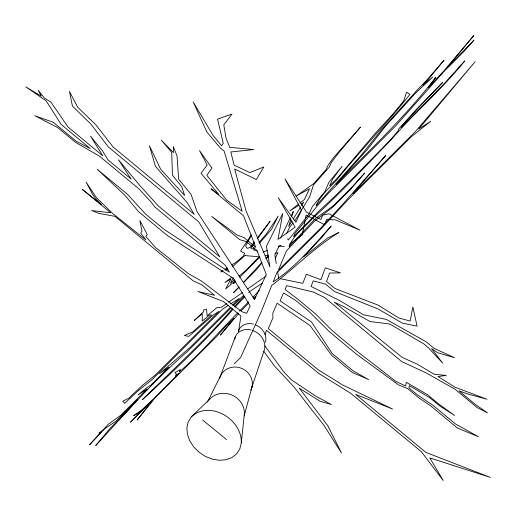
<?xml version="1.0" encoding="UTF-8"?>
<svg xmlns="http://www.w3.org/2000/svg" width="516" height="516" viewBox="0 0 516 516"><rect width="100%" height="100%" fill="white"/><g stroke="black" fill="none" stroke-linecap="round" stroke-linejoin="round"><path stroke-width="0.77" d="M244.145 415.948A19.879 18.35 24 0 0 232.703 395.385A19.879 18.35 24 0 0 209.425 399.448L191.365 416.793L188.237 421.817L186.876 427.751L187.36 434.188L189.662 440.696L193.616 446.824L198.95 452.164L205.304 456.363L212.257 459.13L219.326 460.285L226.053 459.75L231.968 457.55L236.683 453.835L239.856 448.849L241.282 442.934L244.145 415.948L252.176 386.181M238.534 331.711L240.927 315.979L223.48 301.583L197.925 291.495L214.553 295.294L201.82 284.787L193.01 280.749L114.984 216.346L98.808 213.372L91.629 210.56L110.669 212.785L82.36 189.417L101.459 204.594L95.337 198.279L92.648 194.384L86.172 182.219L96.344 197.531L112.72 213.547L145.796 239.837L140.7 233.006L141.997 231.303L139.849 220.532L147.254 234.464L145.744 236.489L155.858 247.835L188.172 273.512L201.066 280.775L241.914 311.709L246.693 313.322L250.195 305.949L233.122 278.156L167.139 235.328L138.856 211.947L124.524 194.906L97.221 169.28L127.465 194.293L145.68 214.153L164.107 229.388L229.472 272.158L225.286 265.276L154.49 206.671L151.504 202.504L138.978 188.901L99.388 156.116L75.529 142.345L57.663 127.555L34.785 115.707L53.367 122.344L76.046 141.12L90.236 148.544L61.23 124.517L46.117 100.826L25.8 86.888L41.235 96.105L38.236 90.313L44.473 98.111L50.929 102.116L68.015 127.033L102.839 155.871L90.545 136.205L102.6 150.988L107.889 159.818L131.129 179.071L118.499 159.844L139.197 184.78L158.354 206.013L219.842 256.929L198.808 221.925L108.296 146.886L90.951 124.175L72.414 106.032L69.454 91.429L77.626 107.16L95.873 124.846L112.998 146.867L194.28 214.392L187.295 202.769L155.406 166.326L149.446 145.776L160.611 169.177L184.657 195.506L181.851 186.934L172.434 175.105L171.686 152.375L161.405 140.242L173.499 152.652L173.286 146.57L177.027 155.903L178.639 179.194L191.017 194.293L197.086 211.734L254.517 299.493L266.288 274.577L256.968 250.466L246.235 241.559L239.798 239.695L211.734 216.398L237.044 235.025L243.958 237.547L255.755 247.345L243.584 215.862L211.012 188.779L218.842 194.429L201.053 173.324L207.161 164.933L199.492 150.595L211.96 168.081L206.819 175.298L226.64 200.066L242.172 211.276L224.15 151.136L220.08 147.737L206.8 131.928L193.21 101.949L212.992 135.315L221.525 145.744L223.26 143.364L217.552 119.099L231.987 114.062L223.789 124.859L226.066 138.217L229.73 147.318L253.711 149.556L230.8 151.975L234.129 165.139L249.815 172.621L263.811 166.945L256.323 179.529L234.619 168.99L246.016 210.734L269.926 266.882L266.417 246.28L282.755 213.489L278.001 239.372L295.133 227.137L278.292 197.809L295.881 222.312L301.434 210.302L285.013 179.013L306.556 212.211L320.887 219.494L322.706 215.101L328.931 213.785L359.949 230.155L335.335 219.874L326.628 219.5L324.841 223.957M305.085 220.409L302.247 234.896L289.515 244.216M305.382 218.887L306.13 215.075L324.538 224.699M234.715 339.212C235.664 331.653 244.365 327.97 251.157 329.969M238.457 331.317C239.972 325.022 247.499 322.429 253.292 324.054M265.424 342.237C267.598 335.007 262.134 327.344 255.439 324.867M254.62 299.519L255.478 296.448L253.201 298.719M265.05 334.626L266.411 330.24L318.83 373.539L350.48 393.134L421.366 451.719L443.199 480.493L429.802 457.918L490.2 477.345L425.887 452.416L355.737 394.424L392.547 409.007L342.656 384.981L318.32 369.888L268.326 328.582L272.938 317.779L272.809 313.193L277.118 303.182L310.013 325.519L331.691 355.376L352.402 372.513L368.547 379.537L352.892 370.675L332.24 353.576L311.49 321.958L280.143 300.873L283.542 292.972L295.674 300.409L308.826 311.316L329.608 331.923L356.317 354.066L398.429 384.859L407.614 388.574L418.908 397.939L430.692 405.86L457.415 428.028L478.338 436.704L455.467 423.965L433.085 405.402L417.438 394.901L408.988 387.89L409.375 385.671L429.892 397.778L439.825 406.028L454.57 415.445L438.91 404.144L427.396 394.592L406.292 382.35L405.64 385.968L395.933 381.434L357.478 351.654L332.936 331.304L315.334 313.741L296.913 298.461L285.038 289.463L286.69 285.6L313.296 292.043L324.532 297.442L401.732 361.574L426.261 372.978L455.035 389.206L477.165 407.614L487.465 412.839L475.346 404.441L459.027 390.87L468.522 394.256L487.02 399.242L455.048 387.232L438.045 376.519L446.25 375.448L434.195 374.229L417.212 364.154L402.312 357.485L334.355 302.157L344.075 306.827L370.069 321.578L389.741 324.009L423.533 343.675L428.37 347.7L442.631 363.096L431.563 348.59L437.729 352.744L454.557 357.717L434.117 348.39L426.351 341.927L386.465 319.456L363.412 314.728L339.625 300.538L311.064 286.457L313.199 280.872L325.615 284.135L334.516 291.54L378.041 308.955L402.499 323.177L417.07 326.118L412.865 307.001L410.168 321.062L398.687 317.908L377.906 305.04L335.116 288.567L326.57 281.459L329.576 273.041L340.418 272.861L325.306 267.843L320.92 279.736L306.381 274.286L302.776 283.336L280.246 278.692M290.766 219.693L288.663 226.434L291.998 221.048M291.695 216.701L293.333 211.457L291.321 215.656M235.419 336.464L220.622 375.654L207.484 402.022M275.144 258.51L277.866 252.717L274.925 253.408M286.599 233.658L289.566 227.356L293.075 222.944M280.639 237.986L290.315 217.752M233.322 277.737L230.381 283.284L234.645 279.756M251.569 235.012L245.603 246.087L247.19 248.37L250.034 247.551L254.33 241.914M295.075 220.429L309.626 196.848L313.444 185.018L329.26 167.074L331.214 162.688L338.851 152.575L360.42 127.188L333.355 157.864L327.873 165.662L326.183 169.429L313.876 183.464L296.061 196.177L309.484 188.708L304.414 199.576L299.983 203.001M293.243 219.036L300.744 206.929M301.576 205.581L303.66 202.22L301.692 203.581M251.337 234.941L240.559 250.989L244.732 253.382L243.242 256.188L236.405 261.96L231.684 264.985M254.582 242.81L250.815 248.041L253.285 249.086L254.324 247.886M257.4 238.895L270.1 221.248L257.2 238.16M261.67 263.302L256.31 269.862L243.384 282.8M259.4 290.211L253.034 297.242M238.644 313.663L220.345 335.129L233.974 318.211L223.705 328.421L216.565 336.619L155.361 397.468L137.185 419.985L152.046 400.764L130.477 422.211L145.002 407.569L138.359 413.206L133.612 415.683L141.171 410.439L153.639 398.868L179.284 373.036L175.369 376.048L176.446 374.048L174.982 372.507L180.581 369.546L179.323 371.894C200.447 353.873 218.191 332.362 237.824 312.806M259.006 242.488L266.282 234.096L278.247 216.088L271.616 229.227L259.271 243.423M254.64 248.751L253.614 249.931L257.194 250.918M232.806 309.594C204.717 341.611 173.982 370.94 142.526 399.539C172.944 369.54 204.742 341.005 232.651 308.497M234.999 307.239L244.887 296.648M248.731 292.533L249.828 291.353L262.257 283.252M234.296 306.736L244.171 296.178M235.644 281.285L233.522 283.51L235.78 281.246M239.056 286.909L233.477 292.714L238.979 287.206M243.513 282.271L262.031 262.218M239.514 311.077L248.525 301.854M239.734 277.286L260.038 256.91M265.843 258.4L268.526 255.717M266.095 258.877L268.307 256.658M230.226 307.433L190.159 347.416L159.463 373.694L169.016 367.057L151.111 384.936L147.17 387.4L138.101 394.882L147.234 388.883L120.86 415.212L108.341 424.21L103.51 429.473L98.949 433.182L101.097 432.105L89.616 444.74L104.696 428.725L115.7 421.385L137.566 399.558L126.73 411.794L109.721 428.764L95.724 445.566C125.285 413.548 154.026 380.376 187.037 351.822L231.142 307.813M232.484 305.182L239.25 298.422L230.639 303.924M233.406 305.562L243.584 295.404M241.236 310.619L248.648 303.253M234.322 363.696L240.604 357.517L260.909 312.502L271.713 285.464C294.41 268.178 314.521 247.512 338.915 232.439L327.505 238.134L303.498 257.033L321.275 237.999L331.137 226.066C313.006 245.9 295.784 267.03 273.119 281.949L276.686 273.022L320.862 229.059L348.281 199.466L411.084 136.94L430.673 121.312L418.728 129.045L475.12 61.746L415.238 131.715L352.925 193.771L385.691 155.497L341.54 205.587L320.5 228.298L278.35 270.249L286.438 250.924L314.283 221.422L332.549 207.348L350.461 189.475L364.715 173.015L350.938 188.211L333.072 206.032L315.644 218.391L289.083 246.622L289.231 246.3C293.765 234.29 305.42 226.969 313.573 217.526C340.87 192.765 365.986 165.759 391.58 139.281C414.812 112.101 442.451 88.971 464.716 60.901L443.412 84.495L401.151 127.665L401.551 126.349L420.166 105.967L442.76 82.328L417.934 107.799L398.803 128.826L398.133 130.987L389.387 140.984L355.46 175.653L334.194 196.912L319.185 210.883L293.54 236.825L295.042 233.509L317.901 205.2L327.589 194.119L395.114 126.465L443.786 71.679L464.252 51.136L473.94 40.203L447.495 67.351L473.811 35.507L443.844 70.905L428.209 87.83L435.872 77.29C406.008 115.977 370.275 149.588 336.11 184.38L367.392 149.408L385.065 126.723L415.509 93.125L432.769 77.045L422.817 85.146L428.441 79.135L444.037 60.191L425.184 81.928L418.147 89.004L382.201 128.961L361.593 154.755L316.089 205.716C320.378 195.635 329.047 188.05 336.497 180.232C360.013 150.769 386.581 123.917 409.949 94.364L406.518 92.241L403.738 100.865L393.327 113.617L374.803 133.812L337.09 178.42L329.743 185.792L332.575 179.136L342.121 166.326L328.944 182.213L324.841 191.752L312.303 206.632L308.968 214.153L288.36 239.992L287.573 238.779M232.555 266.617L245.294 255.201L245.416 255.594L258.961 256.826L246.235 270.178L238.914 276.228M235.141 280.885L225.673 288.96L230.904 279.156L224.924 282.484L231.703 277.311M191.365 416.793C209.715 399.674 242.462 419.405 241.282 442.934M298.719 203.975L289.869 210.825L299.067 205.187M226.75 303.55L221.519 307.214L216.952 307.594L207.206 315.74L206.439 309.129L203.62 309.871L203.652 311.819L194.158 320.565L202.188 313.702L202.266 321.042L209.638 315.005L211.728 315.012L192.842 331.782L184.418 335.503L188.721 336.4L213.708 314.741L219.152 311.264L155.432 374.932L142.519 385.271L128.748 398.217L122.814 401.229L124.749 403.26L138.701 390.219L151.73 379.931L222.693 309L228.653 305.195M228.711 302.176L242.449 292.566M247.686 288.902L266.004 276.086M222.925 270.61L220.9 271.906L222.996 271.055M224.944 269.313L226.969 268.017M225.092 270.197L227.885 269.055M262.921 252.047L267.236 250.557M278.208 246.771L281.143 245.758M265.172 255.704L268.101 255.014M284.252 246.719L279.227 245.706L274.854 254.943L276.26 263.534M252.447 330.466C260.735 332.949 267.333 342.495 263.966 351.061L250.937 390.057A16.783 15.583 24.1 0 0 241.191 368.192A16.783 15.583 24.1 0 0 219.693 378.209M202.614 420.005L226.582 439.606M263.857 351.428L274.686 366.218L293.765 386.671L323.648 424.958L341.45 452.913L327.783 425.694L299.235 388.103L320.03 401.261L331.369 404.525L316.011 396.314L291.379 379.828L283.555 371.578L264.889 345.881M277.543 271.345L278.692 278.376"/></g></svg>
